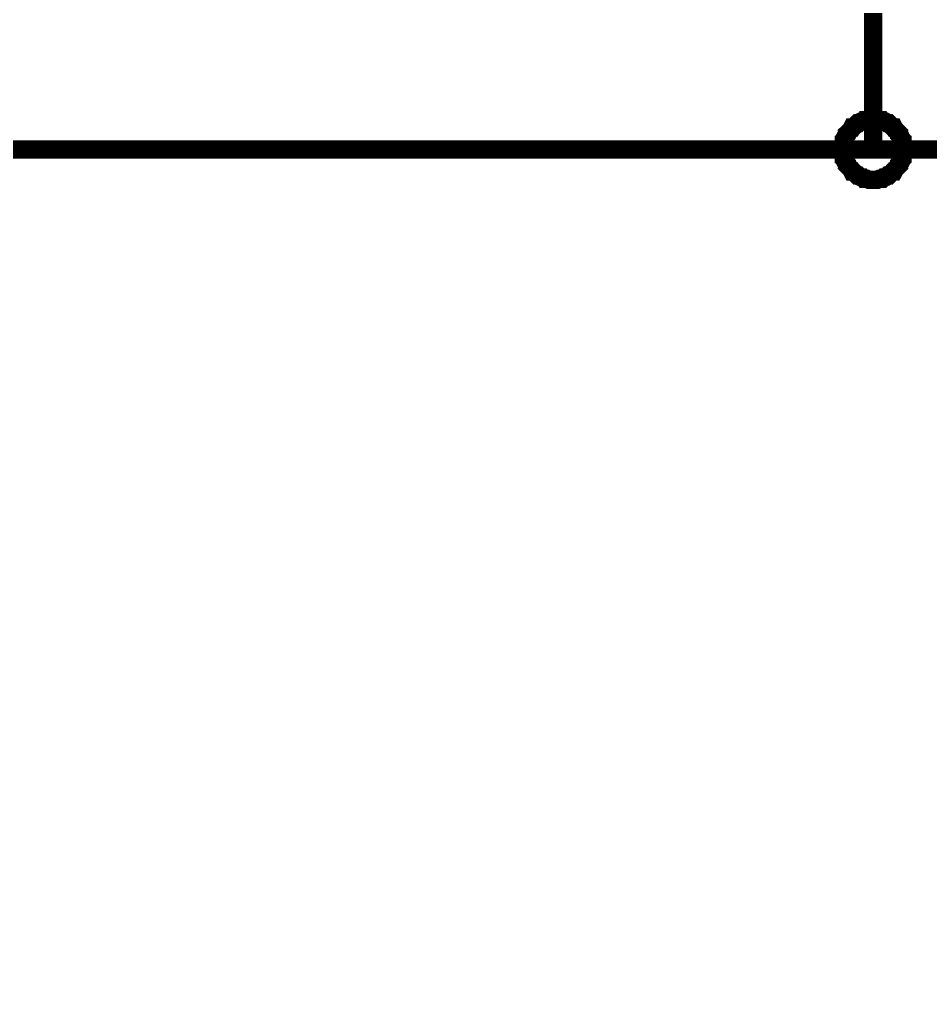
# Model space of a CAD drawing. Extents: x 7 to 406, y 3 to 288.
# Drawn here: x 148.54 to 163.47, y 231.57 to 247.82 of the extents above; entities that cross this region are included whole.
import ezdxf

# ---------------------------------------------------------------- set-up
doc = ezdxf.new("R2010")
doc.units = 0
doc.layers.add('SHEET', color=255, linetype='CONTINUOUS')

msp = doc.modelspace()

# ---------------------------------------------------------------- linework, layer by layer
at = {"layer": 'SHEET', "const_width": 0.3}
for points in [[(162.537, 250.107), (162.537, 245.697)], [(162.04, 245.697), (162.04, 245.714), (162.04, 245.748), (162.04, 245.766), (162.057, 245.8), (162.057, 245.817), (162.057, 245.851), (162.074, 245.868), (162.074, 245.886), (162.091, 245.92), (162.108, 245.937), (162.108, 245.954), (162.126, 245.971), (162.143, 245.989), (162.16, 246.006), (162.177, 246.023), (162.194, 246.057), (162.211, 246.057), (162.228, 246.074), (162.246, 246.092), (162.263, 246.109), (162.28, 246.126), (162.297, 246.126), (162.314, 246.143), (162.349, 246.16), (162.366, 246.16), (162.383, 246.177), (162.417, 246.177), (162.434, 246.177), (162.469, 246.195), (162.486, 246.195), (162.52, 246.195), (162.537, 246.195)], [(162.04, 245.697), (162.04, 245.714), (162.04, 245.748), (162.04, 245.766), (162.057, 245.8), (162.057, 245.817), (162.057, 245.851), (162.074, 245.868), (162.074, 245.886), (162.091, 245.92), (162.108, 245.937), (162.108, 245.954), (162.126, 245.971), (162.143, 245.989), (162.16, 246.006), (162.177, 246.023), (162.194, 246.057), (162.211, 246.057), (162.228, 246.074), (162.246, 246.092), (162.263, 246.109), (162.28, 246.126), (162.297, 246.126), (162.314, 246.143), (162.349, 246.16), (162.366, 246.16), (162.383, 246.177), (162.417, 246.177), (162.434, 246.177), (162.469, 246.195), (162.486, 246.195), (162.52, 246.195), (162.537, 246.195)], [(162.04, 245.697), (162.04, 245.714), (162.04, 245.748), (162.04, 245.766), (162.057, 245.8), (162.057, 245.817), (162.057, 245.851), (162.074, 245.868), (162.074, 245.886), (162.091, 245.92), (162.108, 245.937), (162.108, 245.954), (162.126, 245.971), (162.143, 245.989), (162.16, 246.006), (162.177, 246.023), (162.194, 246.057), (162.211, 246.057), (162.228, 246.074), (162.246, 246.092), (162.263, 246.109), (162.28, 246.126), (162.297, 246.126), (162.314, 246.143), (162.349, 246.16), (162.366, 246.16), (162.383, 246.177), (162.417, 246.177), (162.434, 246.177), (162.469, 246.195), (162.486, 246.195), (162.52, 246.195), (162.537, 246.195)], [(162.04, 245.697), (162.04, 245.714), (162.04, 245.748), (162.04, 245.766), (162.057, 245.8), (162.057, 245.817), (162.057, 245.851), (162.074, 245.868), (162.074, 245.886), (162.091, 245.92), (162.108, 245.937), (162.108, 245.954), (162.126, 245.971), (162.143, 245.989), (162.16, 246.006), (162.177, 246.023), (162.194, 246.057), (162.211, 246.057), (162.228, 246.074), (162.246, 246.092), (162.263, 246.109), (162.28, 246.126), (162.297, 246.126), (162.314, 246.143), (162.349, 246.16), (162.366, 246.16), (162.383, 246.177), (162.417, 246.177), (162.434, 246.177), (162.469, 246.195), (162.486, 246.195), (162.52, 246.195), (162.537, 246.195)], [(162.04, 245.697), (162.04, 245.714), (162.04, 245.748), (162.04, 245.766), (162.057, 245.8), (162.057, 245.817), (162.057, 245.851), (162.074, 245.868), (162.074, 245.886), (162.091, 245.92), (162.108, 245.937), (162.108, 245.954), (162.126, 245.971), (162.143, 245.989), (162.16, 246.006), (162.177, 246.023), (162.194, 246.057), (162.211, 246.057), (162.228, 246.074), (162.246, 246.092), (162.263, 246.109), (162.28, 246.126), (162.297, 246.126), (162.314, 246.143), (162.349, 246.16), (162.366, 246.16), (162.383, 246.177), (162.417, 246.177), (162.434, 246.177), (162.469, 246.195), (162.486, 246.195), (162.52, 246.195), (162.537, 246.195)], [(162.04, 245.697), (162.04, 245.714), (162.04, 245.748), (162.04, 245.766), (162.057, 245.8), (162.057, 245.817), (162.057, 245.851), (162.074, 245.868), (162.074, 245.886), (162.091, 245.92), (162.108, 245.937), (162.108, 245.954), (162.126, 245.971), (162.143, 245.989), (162.16, 246.006), (162.177, 246.023), (162.194, 246.057), (162.211, 246.057), (162.228, 246.074), (162.246, 246.092), (162.263, 246.109), (162.28, 246.126), (162.297, 246.126), (162.314, 246.143), (162.349, 246.16), (162.366, 246.16), (162.383, 246.177), (162.417, 246.177), (162.434, 246.177), (162.469, 246.195), (162.486, 246.195), (162.52, 246.195), (162.537, 246.195)], [(162.04, 245.697), (162.04, 245.714), (162.04, 245.748), (162.04, 245.766), (162.057, 245.8), (162.057, 245.817), (162.057, 245.851), (162.074, 245.868), (162.074, 245.886), (162.091, 245.92), (162.108, 245.937), (162.108, 245.954), (162.126, 245.971), (162.143, 245.989), (162.16, 246.006), (162.177, 246.023), (162.194, 246.057), (162.211, 246.057), (162.228, 246.074), (162.246, 246.092), (162.263, 246.109), (162.28, 246.126), (162.297, 246.126), (162.314, 246.143), (162.349, 246.16), (162.366, 246.16), (162.383, 246.177), (162.417, 246.177), (162.434, 246.177), (162.469, 246.195), (162.486, 246.195), (162.52, 246.195), (162.537, 246.195)], [(162.04, 245.697), (162.04, 245.714), (162.04, 245.748), (162.04, 245.766), (162.057, 245.8), (162.057, 245.817), (162.057, 245.851), (162.074, 245.868), (162.074, 245.886), (162.091, 245.92), (162.108, 245.937), (162.108, 245.954), (162.126, 245.971), (162.143, 245.989), (162.16, 246.006), (162.177, 246.023), (162.194, 246.057), (162.211, 246.057), (162.228, 246.074), (162.246, 246.092), (162.263, 246.109), (162.28, 246.126), (162.297, 246.126), (162.314, 246.143), (162.349, 246.16), (162.366, 246.16), (162.383, 246.177), (162.417, 246.177), (162.434, 246.177), (162.469, 246.195), (162.486, 246.195), (162.52, 246.195), (162.537, 246.195)], [(162.537, 246.195), (162.537, 246.195)], [(162.537, 246.195), (162.554, 246.195), (162.589, 246.195), (162.606, 246.195), (162.64, 246.177), (162.657, 246.177), (162.692, 246.177), (162.709, 246.16), (162.726, 246.16), (162.76, 246.143), (162.777, 246.126), (162.795, 246.126), (162.812, 246.109), (162.829, 246.092), (162.846, 246.074), (162.863, 246.057), (162.88, 246.057), (162.898, 246.023), (162.915, 246.006), (162.932, 245.989), (162.949, 245.971), (162.966, 245.954), (162.966, 245.937), (162.983, 245.92), (163, 245.886), (163, 245.868), (163.018, 245.851), (163.018, 245.817), (163.018, 245.8), (163.035, 245.766), (163.035, 245.748), (163.035, 245.714), (163.035, 245.697)], [(162.537, 246.195), (162.537, 246.195)], [(162.537, 246.195), (162.554, 246.195), (162.589, 246.195), (162.606, 246.195), (162.64, 246.177), (162.657, 246.177), (162.692, 246.177), (162.709, 246.16), (162.726, 246.16), (162.76, 246.143), (162.777, 246.126), (162.795, 246.126), (162.812, 246.109), (162.829, 246.092), (162.846, 246.074), (162.863, 246.057), (162.88, 246.057), (162.898, 246.023), (162.915, 246.006), (162.932, 245.989), (162.949, 245.971), (162.966, 245.954), (162.966, 245.937), (162.983, 245.92), (163, 245.886), (163, 245.868), (163.018, 245.851), (163.018, 245.817), (163.018, 245.8), (163.035, 245.766), (163.035, 245.748), (163.035, 245.714), (163.035, 245.697)], [(162.537, 246.195), (162.537, 246.195)], [(162.537, 246.195), (162.554, 246.195), (162.589, 246.195), (162.606, 246.195), (162.64, 246.177), (162.657, 246.177), (162.692, 246.177), (162.709, 246.16), (162.726, 246.16), (162.76, 246.143), (162.777, 246.126), (162.795, 246.126), (162.812, 246.109), (162.829, 246.092), (162.846, 246.074), (162.863, 246.057), (162.88, 246.057), (162.898, 246.023), (162.915, 246.006), (162.932, 245.989), (162.949, 245.971), (162.966, 245.954), (162.966, 245.937), (162.983, 245.92), (163, 245.886), (163, 245.868), (163.018, 245.851), (163.018, 245.817), (163.018, 245.8), (163.035, 245.766), (163.035, 245.748), (163.035, 245.714), (163.035, 245.697)], [(162.537, 246.195), (162.537, 246.195)], [(162.537, 246.195), (162.554, 246.195), (162.589, 246.195), (162.606, 246.195), (162.64, 246.177), (162.657, 246.177), (162.692, 246.177), (162.709, 246.16), (162.726, 246.16), (162.76, 246.143), (162.777, 246.126), (162.795, 246.126), (162.812, 246.109), (162.829, 246.092), (162.846, 246.074), (162.863, 246.057), (162.88, 246.057), (162.898, 246.023), (162.915, 246.006), (162.932, 245.989), (162.949, 245.971), (162.966, 245.954), (162.966, 245.937), (162.983, 245.92), (163, 245.886), (163, 245.868), (163.018, 245.851), (163.018, 245.817), (163.018, 245.8), (163.035, 245.766), (163.035, 245.748), (163.035, 245.714), (163.035, 245.697)], [(162.537, 246.195), (162.537, 246.195)], [(162.537, 246.195), (162.554, 246.195), (162.589, 246.195), (162.606, 246.195), (162.64, 246.177), (162.657, 246.177), (162.692, 246.177), (162.709, 246.16), (162.726, 246.16), (162.76, 246.143), (162.777, 246.126), (162.795, 246.126), (162.812, 246.109), (162.829, 246.092), (162.846, 246.074), (162.863, 246.057), (162.88, 246.057), (162.898, 246.023), (162.915, 246.006), (162.932, 245.989), (162.949, 245.971), (162.966, 245.954), (162.966, 245.937), (162.983, 245.92), (163, 245.886), (163, 245.868), (163.018, 245.851), (163.018, 245.817), (163.018, 245.8), (163.035, 245.766), (163.035, 245.748), (163.035, 245.714), (163.035, 245.697)], [(162.537, 246.195), (162.537, 246.195)], [(162.537, 246.195), (162.554, 246.195), (162.589, 246.195), (162.606, 246.195), (162.64, 246.177), (162.657, 246.177), (162.692, 246.177), (162.709, 246.16), (162.726, 246.16), (162.76, 246.143), (162.777, 246.126), (162.795, 246.126), (162.812, 246.109), (162.829, 246.092), (162.846, 246.074), (162.863, 246.057), (162.88, 246.057), (162.898, 246.023), (162.915, 246.006), (162.932, 245.989), (162.949, 245.971), (162.966, 245.954), (162.966, 245.937), (162.983, 245.92), (163, 245.886), (163, 245.868), (163.018, 245.851), (163.018, 245.817), (163.018, 245.8), (163.035, 245.766), (163.035, 245.748), (163.035, 245.714), (163.035, 245.697)], [(162.537, 246.195), (162.537, 246.195)], [(162.537, 246.195), (162.554, 246.195), (162.589, 246.195), (162.606, 246.195), (162.64, 246.177), (162.657, 246.177), (162.692, 246.177), (162.709, 246.16), (162.726, 246.16), (162.76, 246.143), (162.777, 246.126), (162.795, 246.126), (162.812, 246.109), (162.829, 246.092), (162.846, 246.074), (162.863, 246.057), (162.88, 246.057), (162.898, 246.023), (162.915, 246.006), (162.932, 245.989), (162.949, 245.971), (162.966, 245.954), (162.966, 245.937), (162.983, 245.92), (163, 245.886), (163, 245.868), (163.018, 245.851), (163.018, 245.817), (163.018, 245.8), (163.035, 245.766), (163.035, 245.748), (163.035, 245.714), (163.035, 245.697)], [(162.537, 246.195), (162.537, 246.195)], [(162.537, 246.195), (162.554, 246.195), (162.589, 246.195), (162.606, 246.195), (162.64, 246.177), (162.657, 246.177), (162.692, 246.177), (162.709, 246.16), (162.726, 246.16), (162.76, 246.143), (162.777, 246.126), (162.795, 246.126), (162.812, 246.109), (162.829, 246.092), (162.846, 246.074), (162.863, 246.057), (162.88, 246.057), (162.898, 246.023), (162.915, 246.006), (162.932, 245.989), (162.949, 245.971), (162.966, 245.954), (162.966, 245.937), (162.983, 245.92), (163, 245.886), (163, 245.868), (163.018, 245.851), (163.018, 245.817), (163.018, 245.8), (163.035, 245.766), (163.035, 245.748), (163.035, 245.714), (163.035, 245.697)], [(73.428, 213.387), (92.043, 213.387), (92.043, 245.697), (152.741, 245.697)], [(191.909, 245.697), (182.112, 245.697), (182.112, 245.697), (172.814, 245.697), (162.537, 245.697), (162.537, 245.697), (152.741, 245.697)], [(162.537, 245.199), (162.52, 245.199), (162.486, 245.199), (162.469, 245.199), (162.434, 245.216), (162.417, 245.216), (162.383, 245.216), (162.366, 245.234), (162.349, 245.234), (162.314, 245.251), (162.297, 245.268), (162.28, 245.268), (162.263, 245.285), (162.246, 245.302), (162.228, 245.319), (162.211, 245.337), (162.194, 245.337), (162.177, 245.371), (162.16, 245.388), (162.143, 245.405), (162.126, 245.422), (162.108, 245.44), (162.108, 245.457), (162.091, 245.474), (162.074, 245.508), (162.074, 245.525), (162.057, 245.542), (162.057, 245.577), (162.057, 245.594), (162.04, 245.628), (162.04, 245.645), (162.04, 245.68), (162.04, 245.697)], [(162.04, 245.697), (162.04, 245.697)], [(162.537, 245.199), (162.52, 245.199), (162.486, 245.199), (162.469, 245.199), (162.434, 245.216), (162.417, 245.216), (162.383, 245.216), (162.366, 245.234), (162.349, 245.234), (162.314, 245.251), (162.297, 245.268), (162.28, 245.268), (162.263, 245.285), (162.246, 245.302), (162.228, 245.319), (162.211, 245.337), (162.194, 245.337), (162.177, 245.371), (162.16, 245.388), (162.143, 245.405), (162.126, 245.422), (162.108, 245.44), (162.108, 245.457), (162.091, 245.474), (162.074, 245.508), (162.074, 245.525), (162.057, 245.542), (162.057, 245.577), (162.057, 245.594), (162.04, 245.628), (162.04, 245.645), (162.04, 245.68), (162.04, 245.697)], [(162.04, 245.697), (162.04, 245.697)], [(162.537, 245.199), (162.52, 245.199), (162.486, 245.199), (162.469, 245.199), (162.434, 245.216), (162.417, 245.216), (162.383, 245.216), (162.366, 245.234), (162.349, 245.234), (162.314, 245.251), (162.297, 245.268), (162.28, 245.268), (162.263, 245.285), (162.246, 245.302), (162.228, 245.319), (162.211, 245.337), (162.194, 245.337), (162.177, 245.371), (162.16, 245.388), (162.143, 245.405), (162.126, 245.422), (162.108, 245.44), (162.108, 245.457), (162.091, 245.474), (162.074, 245.508), (162.074, 245.525), (162.057, 245.542), (162.057, 245.577), (162.057, 245.594), (162.04, 245.628), (162.04, 245.645), (162.04, 245.68), (162.04, 245.697)], [(162.04, 245.697), (162.04, 245.697)], [(162.537, 245.199), (162.52, 245.199), (162.486, 245.199), (162.469, 245.199), (162.434, 245.216), (162.417, 245.216), (162.383, 245.216), (162.366, 245.234), (162.349, 245.234), (162.314, 245.251), (162.297, 245.268), (162.28, 245.268), (162.263, 245.285), (162.246, 245.302), (162.228, 245.319), (162.211, 245.337), (162.194, 245.337), (162.177, 245.371), (162.16, 245.388), (162.143, 245.405), (162.126, 245.422), (162.108, 245.44), (162.108, 245.457), (162.091, 245.474), (162.074, 245.508), (162.074, 245.525), (162.057, 245.542), (162.057, 245.577), (162.057, 245.594), (162.04, 245.628), (162.04, 245.645), (162.04, 245.68), (162.04, 245.697)], [(162.04, 245.697), (162.04, 245.697)], [(162.537, 245.199), (162.52, 245.199), (162.486, 245.199), (162.469, 245.199), (162.434, 245.216), (162.417, 245.216), (162.383, 245.216), (162.366, 245.234), (162.349, 245.234), (162.314, 245.251), (162.297, 245.268), (162.28, 245.268), (162.263, 245.285), (162.246, 245.302), (162.228, 245.319), (162.211, 245.337), (162.194, 245.337), (162.177, 245.371), (162.16, 245.388), (162.143, 245.405), (162.126, 245.422), (162.108, 245.44), (162.108, 245.457), (162.091, 245.474), (162.074, 245.508), (162.074, 245.525), (162.057, 245.542), (162.057, 245.577), (162.057, 245.594), (162.04, 245.628), (162.04, 245.645), (162.04, 245.68), (162.04, 245.697)], [(162.04, 245.697), (162.04, 245.697)], [(162.537, 245.199), (162.52, 245.199), (162.486, 245.199), (162.469, 245.199), (162.434, 245.216), (162.417, 245.216), (162.383, 245.216), (162.366, 245.234), (162.349, 245.234), (162.314, 245.251), (162.297, 245.268), (162.28, 245.268), (162.263, 245.285), (162.246, 245.302), (162.228, 245.319), (162.211, 245.337), (162.194, 245.337), (162.177, 245.371), (162.16, 245.388), (162.143, 245.405), (162.126, 245.422), (162.108, 245.44), (162.108, 245.457), (162.091, 245.474), (162.074, 245.508), (162.074, 245.525), (162.057, 245.542), (162.057, 245.577), (162.057, 245.594), (162.04, 245.628), (162.04, 245.645), (162.04, 245.68), (162.04, 245.697)], [(162.04, 245.697), (162.04, 245.697)], [(162.537, 245.199), (162.52, 245.199), (162.486, 245.199), (162.469, 245.199), (162.434, 245.216), (162.417, 245.216), (162.383, 245.216), (162.366, 245.234), (162.349, 245.234), (162.314, 245.251), (162.297, 245.268), (162.28, 245.268), (162.263, 245.285), (162.246, 245.302), (162.228, 245.319), (162.211, 245.337), (162.194, 245.337), (162.177, 245.371), (162.16, 245.388), (162.143, 245.405), (162.126, 245.422), (162.108, 245.44), (162.108, 245.457), (162.091, 245.474), (162.074, 245.508), (162.074, 245.525), (162.057, 245.542), (162.057, 245.577), (162.057, 245.594), (162.04, 245.628), (162.04, 245.645), (162.04, 245.68), (162.04, 245.697)], [(162.04, 245.697), (162.04, 245.697)], [(162.537, 245.199), (162.52, 245.199), (162.486, 245.199), (162.469, 245.199), (162.434, 245.216), (162.417, 245.216), (162.383, 245.216), (162.366, 245.234), (162.349, 245.234), (162.314, 245.251), (162.297, 245.268), (162.28, 245.268), (162.263, 245.285), (162.246, 245.302), (162.228, 245.319), (162.211, 245.337), (162.194, 245.337), (162.177, 245.371), (162.16, 245.388), (162.143, 245.405), (162.126, 245.422), (162.108, 245.44), (162.108, 245.457), (162.091, 245.474), (162.074, 245.508), (162.074, 245.525), (162.057, 245.542), (162.057, 245.577), (162.057, 245.594), (162.04, 245.628), (162.04, 245.645), (162.04, 245.68), (162.04, 245.697)], [(162.04, 245.697), (162.04, 245.697)], [(163.035, 245.697), (163.035, 245.68), (163.035, 245.645), (163.035, 245.628), (163.018, 245.594), (163.018, 245.577), (163.018, 245.542), (163, 245.525), (163, 245.508), (162.983, 245.474), (162.966, 245.457), (162.966, 245.44), (162.949, 245.422), (162.932, 245.405), (162.915, 245.388), (162.898, 245.371), (162.88, 245.337), (162.863, 245.337), (162.846, 245.319), (162.829, 245.302), (162.812, 245.285), (162.795, 245.268), (162.777, 245.268), (162.76, 245.251), (162.726, 245.234), (162.709, 245.234), (162.692, 245.216), (162.657, 245.216), (162.64, 245.216), (162.606, 245.199), (162.589, 245.199), (162.554, 245.199), (162.537, 245.199)], [(163.035, 245.697), (163.035, 245.68), (163.035, 245.645), (163.035, 245.628), (163.018, 245.594), (163.018, 245.577), (163.018, 245.542), (163, 245.525), (163, 245.508), (162.983, 245.474), (162.966, 245.457), (162.966, 245.44), (162.949, 245.422), (162.932, 245.405), (162.915, 245.388), (162.898, 245.371), (162.88, 245.337), (162.863, 245.337), (162.846, 245.319), (162.829, 245.302), (162.812, 245.285), (162.795, 245.268), (162.777, 245.268), (162.76, 245.251), (162.726, 245.234), (162.709, 245.234), (162.692, 245.216), (162.657, 245.216), (162.64, 245.216), (162.606, 245.199), (162.589, 245.199), (162.554, 245.199), (162.537, 245.199)], [(163.035, 245.697), (163.035, 245.68), (163.035, 245.645), (163.035, 245.628), (163.018, 245.594), (163.018, 245.577), (163.018, 245.542), (163, 245.525), (163, 245.508), (162.983, 245.474), (162.966, 245.457), (162.966, 245.44), (162.949, 245.422), (162.932, 245.405), (162.915, 245.388), (162.898, 245.371), (162.88, 245.337), (162.863, 245.337), (162.846, 245.319), (162.829, 245.302), (162.812, 245.285), (162.795, 245.268), (162.777, 245.268), (162.76, 245.251), (162.726, 245.234), (162.709, 245.234), (162.692, 245.216), (162.657, 245.216), (162.64, 245.216), (162.606, 245.199), (162.589, 245.199), (162.554, 245.199), (162.537, 245.199)], [(163.035, 245.697), (163.035, 245.68), (163.035, 245.645), (163.035, 245.628), (163.018, 245.594), (163.018, 245.577), (163.018, 245.542), (163, 245.525), (163, 245.508), (162.983, 245.474), (162.966, 245.457), (162.966, 245.44), (162.949, 245.422), (162.932, 245.405), (162.915, 245.388), (162.898, 245.371), (162.88, 245.337), (162.863, 245.337), (162.846, 245.319), (162.829, 245.302), (162.812, 245.285), (162.795, 245.268), (162.777, 245.268), (162.76, 245.251), (162.726, 245.234), (162.709, 245.234), (162.692, 245.216), (162.657, 245.216), (162.64, 245.216), (162.606, 245.199), (162.589, 245.199), (162.554, 245.199), (162.537, 245.199)], [(163.035, 245.697), (163.035, 245.68), (163.035, 245.645), (163.035, 245.628), (163.018, 245.594), (163.018, 245.577), (163.018, 245.542), (163, 245.525), (163, 245.508), (162.983, 245.474), (162.966, 245.457), (162.966, 245.44), (162.949, 245.422), (162.932, 245.405), (162.915, 245.388), (162.898, 245.371), (162.88, 245.337), (162.863, 245.337), (162.846, 245.319), (162.829, 245.302), (162.812, 245.285), (162.795, 245.268), (162.777, 245.268), (162.76, 245.251), (162.726, 245.234), (162.709, 245.234), (162.692, 245.216), (162.657, 245.216), (162.64, 245.216), (162.606, 245.199), (162.589, 245.199), (162.554, 245.199), (162.537, 245.199)], [(163.035, 245.697), (163.035, 245.68), (163.035, 245.645), (163.035, 245.628), (163.018, 245.594), (163.018, 245.577), (163.018, 245.542), (163, 245.525), (163, 245.508), (162.983, 245.474), (162.966, 245.457), (162.966, 245.44), (162.949, 245.422), (162.932, 245.405), (162.915, 245.388), (162.898, 245.371), (162.88, 245.337), (162.863, 245.337), (162.846, 245.319), (162.829, 245.302), (162.812, 245.285), (162.795, 245.268), (162.777, 245.268), (162.76, 245.251), (162.726, 245.234), (162.709, 245.234), (162.692, 245.216), (162.657, 245.216), (162.64, 245.216), (162.606, 245.199), (162.589, 245.199), (162.554, 245.199), (162.537, 245.199)], [(163.035, 245.697), (163.035, 245.68), (163.035, 245.645), (163.035, 245.628), (163.018, 245.594), (163.018, 245.577), (163.018, 245.542), (163, 245.525), (163, 245.508), (162.983, 245.474), (162.966, 245.457), (162.966, 245.44), (162.949, 245.422), (162.932, 245.405), (162.915, 245.388), (162.898, 245.371), (162.88, 245.337), (162.863, 245.337), (162.846, 245.319), (162.829, 245.302), (162.812, 245.285), (162.795, 245.268), (162.777, 245.268), (162.76, 245.251), (162.726, 245.234), (162.709, 245.234), (162.692, 245.216), (162.657, 245.216), (162.64, 245.216), (162.606, 245.199), (162.589, 245.199), (162.554, 245.199), (162.537, 245.199)], [(163.035, 245.697), (163.035, 245.68), (163.035, 245.645), (163.035, 245.628), (163.018, 245.594), (163.018, 245.577), (163.018, 245.542), (163, 245.525), (163, 245.508), (162.983, 245.474), (162.966, 245.457), (162.966, 245.44), (162.949, 245.422), (162.932, 245.405), (162.915, 245.388), (162.898, 245.371), (162.88, 245.337), (162.863, 245.337), (162.846, 245.319), (162.829, 245.302), (162.812, 245.285), (162.795, 245.268), (162.777, 245.268), (162.76, 245.251), (162.726, 245.234), (162.709, 245.234), (162.692, 245.216), (162.657, 245.216), (162.64, 245.216), (162.606, 245.199), (162.589, 245.199), (162.554, 245.199), (162.537, 245.199)], [(163.035, 245.697), (163.035, 245.697), (163.035, 245.697), (163.035, 245.697), (163.035, 245.697), (163.035, 245.697), (163.035, 245.697), (163.035, 245.697), (163.035, 245.697), (163.035, 245.697), (163.035, 245.697), (163.035, 245.697), (163.035, 245.697), (163.035, 245.697), (163.035, 245.697), (163.035, 245.697), (163.035, 245.697), (163.035, 245.697), (163.035, 245.697), (163.035, 245.697), (163.035, 245.697), (163.035, 245.697), (163.035, 245.697), (163.035, 245.697), (163.035, 245.697), (163.035, 245.697), (163.035, 245.697), (163.035, 245.697), (163.035, 245.697), (163.035, 245.697), (163.035, 245.697), (163.035, 245.697), (163.035, 245.697)], [(163.035, 245.697), (163.035, 245.697)], [(163.035, 245.697), (163.035, 245.697), (163.035, 245.697), (163.035, 245.697), (163.035, 245.697), (163.035, 245.697), (163.035, 245.697), (163.035, 245.697), (163.035, 245.697), (163.035, 245.697), (163.035, 245.697), (163.035, 245.697), (163.035, 245.697), (163.035, 245.697), (163.035, 245.697), (163.035, 245.697), (163.035, 245.697), (163.035, 245.697), (163.035, 245.697), (163.035, 245.697), (163.035, 245.697), (163.035, 245.697), (163.035, 245.697), (163.035, 245.697), (163.035, 245.697), (163.035, 245.697), (163.035, 245.697), (163.035, 245.697), (163.035, 245.697), (163.035, 245.697), (163.035, 245.697), (163.035, 245.697), (163.035, 245.697)], [(163.035, 245.697), (163.035, 245.697)], [(163.035, 245.697), (163.035, 245.697), (163.035, 245.697), (163.035, 245.697), (163.035, 245.697), (163.035, 245.697), (163.035, 245.697), (163.035, 245.697), (163.035, 245.697), (163.035, 245.697), (163.035, 245.697), (163.035, 245.697), (163.035, 245.697), (163.035, 245.697), (163.035, 245.697), (163.035, 245.697), (163.035, 245.697), (163.035, 245.697), (163.035, 245.697), (163.035, 245.697), (163.035, 245.697), (163.035, 245.697), (163.035, 245.697), (163.035, 245.697), (163.035, 245.697), (163.035, 245.697), (163.035, 245.697), (163.035, 245.697), (163.035, 245.697), (163.035, 245.697), (163.035, 245.697), (163.035, 245.697), (163.035, 245.697)], [(163.035, 245.697), (163.035, 245.697)], [(163.035, 245.697), (163.035, 245.697), (163.035, 245.697), (163.035, 245.697), (163.035, 245.697), (163.035, 245.697), (163.035, 245.697), (163.035, 245.697), (163.035, 245.697), (163.035, 245.697), (163.035, 245.697), (163.035, 245.697), (163.035, 245.697), (163.035, 245.697), (163.035, 245.697), (163.035, 245.697), (163.035, 245.697), (163.035, 245.697), (163.035, 245.697), (163.035, 245.697), (163.035, 245.697), (163.035, 245.697), (163.035, 245.697), (163.035, 245.697), (163.035, 245.697), (163.035, 245.697), (163.035, 245.697), (163.035, 245.697), (163.035, 245.697), (163.035, 245.697), (163.035, 245.697), (163.035, 245.697), (163.035, 245.697)], [(163.035, 245.697), (163.035, 245.697)], [(163.035, 245.697), (163.035, 245.697), (163.035, 245.697), (163.035, 245.697), (163.035, 245.697), (163.035, 245.697), (163.035, 245.697), (163.035, 245.697), (163.035, 245.697), (163.035, 245.697), (163.035, 245.697), (163.035, 245.697), (163.035, 245.697), (163.035, 245.697), (163.035, 245.697), (163.035, 245.697), (163.035, 245.697), (163.035, 245.697), (163.035, 245.697), (163.035, 245.697), (163.035, 245.697), (163.035, 245.697), (163.035, 245.697), (163.035, 245.697), (163.035, 245.697), (163.035, 245.697), (163.035, 245.697), (163.035, 245.697), (163.035, 245.697), (163.035, 245.697), (163.035, 245.697), (163.035, 245.697), (163.035, 245.697)], [(163.035, 245.697), (163.035, 245.697)], [(163.035, 245.697), (163.035, 245.697), (163.035, 245.697), (163.035, 245.697), (163.035, 245.697), (163.035, 245.697), (163.035, 245.697), (163.035, 245.697), (163.035, 245.697), (163.035, 245.697), (163.035, 245.697), (163.035, 245.697), (163.035, 245.697), (163.035, 245.697), (163.035, 245.697), (163.035, 245.697), (163.035, 245.697), (163.035, 245.697), (163.035, 245.697), (163.035, 245.697), (163.035, 245.697), (163.035, 245.697), (163.035, 245.697), (163.035, 245.697), (163.035, 245.697), (163.035, 245.697), (163.035, 245.697), (163.035, 245.697), (163.035, 245.697), (163.035, 245.697), (163.035, 245.697), (163.035, 245.697), (163.035, 245.697)], [(163.035, 245.697), (163.035, 245.697)], [(163.035, 245.697), (163.035, 245.697), (163.035, 245.697), (163.035, 245.697), (163.035, 245.697), (163.035, 245.697), (163.035, 245.697), (163.035, 245.697), (163.035, 245.697), (163.035, 245.697), (163.035, 245.697), (163.035, 245.697), (163.035, 245.697), (163.035, 245.697), (163.035, 245.697), (163.035, 245.697), (163.035, 245.697), (163.035, 245.697), (163.035, 245.697), (163.035, 245.697), (163.035, 245.697), (163.035, 245.697), (163.035, 245.697), (163.035, 245.697), (163.035, 245.697), (163.035, 245.697), (163.035, 245.697), (163.035, 245.697), (163.035, 245.697), (163.035, 245.697), (163.035, 245.697), (163.035, 245.697), (163.035, 245.697)], [(163.035, 245.697), (163.035, 245.697)], [(163.035, 245.697), (163.035, 245.697), (163.035, 245.697), (163.035, 245.697), (163.035, 245.697), (163.035, 245.697), (163.035, 245.697), (163.035, 245.697), (163.035, 245.697), (163.035, 245.697), (163.035, 245.697), (163.035, 245.697), (163.035, 245.697), (163.035, 245.697), (163.035, 245.697), (163.035, 245.697), (163.035, 245.697), (163.035, 245.697), (163.035, 245.697), (163.035, 245.697), (163.035, 245.697), (163.035, 245.697), (163.035, 245.697), (163.035, 245.697), (163.035, 245.697), (163.035, 245.697), (163.035, 245.697), (163.035, 245.697), (163.035, 245.697), (163.035, 245.697), (163.035, 245.697), (163.035, 245.697), (163.035, 245.697)], [(163.035, 245.697), (163.035, 245.697)]]:
    msp.add_lwpolyline(points, dxfattribs=at)

doc.saveas('drawing.dxf')
